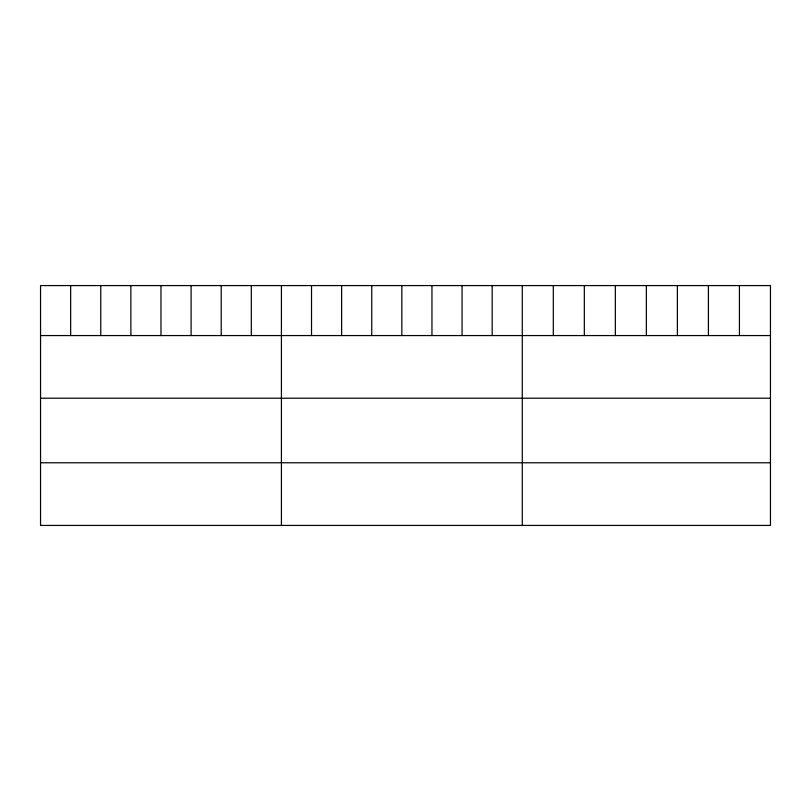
<?xml version="1.0" encoding="UTF-8"?>
<svg xmlns="http://www.w3.org/2000/svg" width="811" height="811" viewBox="0 0 811 811"><rect width="100%" height="100%" fill="white"/><g stroke="black" fill="none" stroke-linecap="round" stroke-linejoin="round"><path stroke-width="1.22" d="M770.45 335.561L770.45 525.427L40.55 525.427L40.55 285.573L770.45 285.573L770.45 335.561L40.55 335.561M40.55 398.221L770.45 398.221M40.55 462.777L770.45 462.777M739.429 285.573L739.429 335.561M708.408 285.573L708.408 335.561M677.388 285.573L677.388 335.561M646.367 285.573L646.367 335.561M615.346 285.573L615.346 335.561M584.325 285.573L584.325 335.561M553.305 285.573L553.305 335.561M522.284 285.573L522.284 525.427M492.176 285.573L492.176 335.561M462.067 285.573L462.067 335.561M431.959 285.573L431.959 335.561M401.85 285.573L401.85 335.561M371.742 285.573L371.742 335.561M341.634 285.573L341.634 335.561M311.525 285.573L311.525 335.561M281.417 285.573L281.417 525.427M251.309 285.573L251.309 335.561M221.2 285.573L221.2 335.561M191.092 285.573L191.092 335.561M160.983 285.573L160.983 335.561M130.875 285.573L130.875 335.561M100.767 285.573L100.767 335.561M70.658 285.573L70.658 335.561"/></g></svg>
